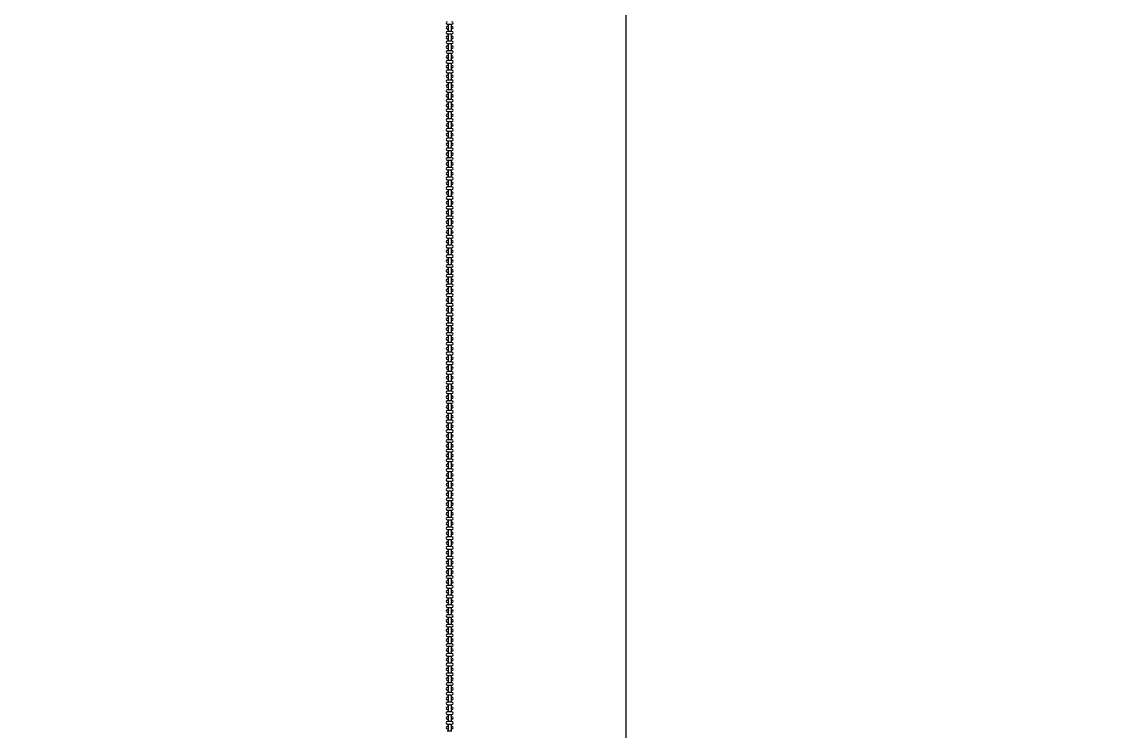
# Model space of a CAD drawing. Header units: millimetres. Extents: x -101 to 3415, y -52 to 1366.
# Drawn here: x 326.667 to 330.201, y 133.933 to 136.249 of the extents above; entities that cross this region are included whole.
import ezdxf

# ---------------------------------------------------------------- set-up
doc = ezdxf.new("R2010")
doc.units = ezdxf.units.MM
doc.layers.add('00_ARQ', color=8, linetype='Continuous')

msp = doc.modelspace()

# ---------------------------------------------------------------- linework, layer by layer
at = {"layer": '00_ARQ', "color": 9}
for p, q in [((328.0551, 136.2411), (328.0705, 136.2411)), ((328.058, 136.2333), (328.0551, 136.2333)), ((328.0551, 136.2252), (328.058, 136.2252)), ((328.0705, 136.2175), (328.0551, 136.2175)), ((328.0551, 136.2093), (328.0705, 136.2093)), ((328.058, 136.2411), (328.058, 136.2175)), ((328.058, 136.2093), (328.058, 136.1857)), ((328.0676, 136.2411), (328.0676, 136.2175)), ((328.0705, 136.2333), (328.0676, 136.2333)), ((328.0676, 136.2252), (328.0705, 136.2252)), ((328.0676, 136.2093), (328.0676, 136.1857)), ((328.058, 136.2016), (328.0551, 136.2016)), ((328.0551, 136.1935), (328.058, 136.1935)), ((328.0705, 136.1857), (328.0551, 136.1857)), ((328.0551, 136.1776), (328.0705, 136.1776)), ((328.0676, 136.1857), (328.058, 136.1857)), ((328.058, 136.1776), (328.058, 136.154)), ((328.0705, 136.2016), (328.0676, 136.2016)), ((328.0676, 136.1935), (328.0705, 136.1935)), ((328.0676, 136.1776), (328.0676, 136.154)), ((328.058, 136.1699), (328.0551, 136.1699)), ((328.0551, 136.1618), (328.058, 136.1618)), ((328.0705, 136.154), (328.0551, 136.154)), ((328.0551, 136.1459), (328.0705, 136.1459)), ((328.058, 136.1382), (328.0551, 136.1382)), ((328.0676, 136.154), (328.058, 136.154)), ((328.058, 136.1459), (328.058, 136.1223)), ((328.0705, 136.1699), (328.0676, 136.1699)), ((328.0676, 136.1618), (328.0705, 136.1618)), ((328.0676, 136.1459), (328.0676, 136.1223)), ((328.0705, 136.1382), (328.0676, 136.1382)), ((328.0551, 136.13), (328.058, 136.13)), ((328.0705, 136.1223), (328.0551, 136.1223)), ((328.0551, 136.1142), (328.0705, 136.1142)), ((328.058, 136.1064), (328.0551, 136.1064)), ((328.058, 136.1142), (328.058, 136.0906)), ((328.0676, 136.13), (328.0705, 136.13)), ((328.0676, 136.1142), (328.0676, 136.0906)), ((328.0705, 136.1064), (328.0676, 136.1064)), ((328.0551, 136.0983), (328.058, 136.0983)), ((328.0705, 136.0906), (328.0551, 136.0906)), ((328.0551, 136.0824), (328.0705, 136.0824)), ((328.058, 136.0747), (328.0551, 136.0747)), ((328.0551, 136.0666), (328.058, 136.0666)), ((328.058, 136.0824), (328.058, 136.0588)), ((328.0676, 136.0983), (328.0705, 136.0983)), ((328.0676, 136.0824), (328.0676, 136.0588)), ((328.0705, 136.0747), (328.0676, 136.0747)), ((328.0676, 136.0666), (328.0705, 136.0666)), ((328.0705, 136.0588), (328.0551, 136.0588)), ((328.0551, 136.0507), (328.0705, 136.0507)), ((328.058, 136.043), (328.0551, 136.043)), ((328.0551, 136.0349), (328.058, 136.0349)), ((328.058, 136.0507), (328.058, 136.0271)), ((328.0676, 136.0507), (328.0676, 136.0271)), ((328.0705, 136.043), (328.0676, 136.043)), ((328.0676, 136.0349), (328.0705, 136.0349)), ((328.0705, 136.0271), (328.0551, 136.0271)), ((328.0551, 136.019), (328.0705, 136.019)), ((328.058, 136.0113), (328.0551, 136.0113)), ((328.0551, 136.0031), (328.058, 136.0031)), ((328.0705, 135.9954), (328.0551, 135.9954)), ((328.058, 136.019), (328.058, 135.9954)), ((328.0676, 135.9954), (328.058, 135.9954)), ((328.0676, 136.019), (328.0676, 135.9954)), ((328.0705, 136.0113), (328.0676, 136.0113)), ((328.0676, 136.0031), (328.0705, 136.0031)), ((328.0551, 135.9873), (328.0705, 135.9873)), ((328.058, 135.9795), (328.0551, 135.9795)), ((328.0551, 135.9714), (328.058, 135.9714)), ((328.0705, 135.9637), (328.0551, 135.9637)), ((328.058, 135.9873), (328.058, 135.9637)), ((328.0676, 135.9637), (328.058, 135.9637)), ((328.0676, 135.9873), (328.0676, 135.9637)), ((328.0705, 135.9795), (328.0676, 135.9795)), ((328.0676, 135.9714), (328.0705, 135.9714)), ((328.0551, 135.9555), (328.0705, 135.9555)), ((328.058, 135.9478), (328.0551, 135.9478)), ((328.0551, 135.9397), (328.058, 135.9397)), ((328.0705, 135.9319), (328.0551, 135.9319)), ((328.058, 135.9555), (328.058, 135.9319)), ((328.0676, 135.9555), (328.0676, 135.9319)), ((328.0705, 135.9478), (328.0676, 135.9478)), ((328.0676, 135.9397), (328.0705, 135.9397)), ((328.0551, 135.9238), (328.0705, 135.9238)), ((328.058, 135.9161), (328.0551, 135.9161)), ((328.0551, 135.908), (328.058, 135.908)), ((328.0705, 135.9002), (328.0551, 135.9002)), ((328.0551, 135.8921), (328.0705, 135.8921)), ((328.058, 135.9238), (328.058, 135.9002)), ((328.058, 135.8921), (328.058, 135.8685)), ((328.0676, 135.9238), (328.0676, 135.9002)), ((328.0705, 135.9161), (328.0676, 135.9161)), ((328.0676, 135.908), (328.0705, 135.908)), ((328.0676, 135.8921), (328.0676, 135.8685)), ((328.058, 135.8844), (328.0551, 135.8844)), ((328.0551, 135.8762), (328.058, 135.8762)), ((328.0705, 135.8685), (328.0551, 135.8685)), ((328.0551, 135.8604), (328.0705, 135.8604)), ((328.058, 135.8604), (328.058, 135.8368)), ((328.0705, 135.8844), (328.0676, 135.8844)), ((328.0676, 135.8762), (328.0705, 135.8762)), ((328.0676, 135.8604), (328.0676, 135.8368)), ((328.058, 135.8526), (328.0551, 135.8526)), ((328.0551, 135.8445), (328.058, 135.8445)), ((328.0705, 135.8368), (328.0551, 135.8368)), ((328.0551, 135.8286), (328.0705, 135.8286)), ((328.058, 135.8209), (328.0551, 135.8209)), ((328.058, 135.8286), (328.058, 135.805)), ((328.0705, 135.8526), (328.0676, 135.8526)), ((328.0676, 135.8445), (328.0705, 135.8445)), ((328.0676, 135.8286), (328.0676, 135.805)), ((328.0705, 135.8209), (328.0676, 135.8209)), ((328.0551, 135.8128), (328.058, 135.8128)), ((328.0705, 135.805), (328.0551, 135.805)), ((328.0551, 135.7969), (328.0705, 135.7969)), ((328.058, 135.7892), (328.0551, 135.7892)), ((328.0676, 135.805), (328.058, 135.805)), ((328.058, 135.7969), (328.058, 135.7733)), ((328.0676, 135.8128), (328.0705, 135.8128)), ((328.0676, 135.7969), (328.0676, 135.7733)), ((328.0705, 135.7892), (328.0676, 135.7892)), ((328.0551, 135.7811), (328.058, 135.7811)), ((328.0705, 135.7733), (328.0551, 135.7733)), ((328.0551, 135.7652), (328.0705, 135.7652)), ((328.058, 135.7575), (328.0551, 135.7575)), ((328.0551, 135.7493), (328.058, 135.7493)), ((328.0676, 135.7733), (328.058, 135.7733)), ((328.058, 135.7652), (328.058, 135.7416)), ((328.0676, 135.7811), (328.0705, 135.7811)), ((328.0676, 135.7652), (328.0676, 135.7416)), ((328.0705, 135.7575), (328.0676, 135.7575)), ((328.0676, 135.7493), (328.0705, 135.7493)), ((328.0705, 135.7416), (328.0551, 135.7416)), ((328.0551, 135.7335), (328.0705, 135.7335)), ((328.058, 135.7257), (328.0551, 135.7257)), ((328.0551, 135.7176), (328.058, 135.7176)), ((328.058, 135.7335), (328.058, 135.7099)), ((328.0676, 135.7335), (328.0676, 135.7099)), ((328.0705, 135.7257), (328.0676, 135.7257)), ((328.0676, 135.7176), (328.0705, 135.7176)), ((328.0705, 135.7099), (328.0551, 135.7099)), ((328.0551, 135.7017), (328.0705, 135.7017)), ((328.058, 135.694), (328.0551, 135.694)), ((328.0551, 135.6859), (328.058, 135.6859)), ((328.0705, 135.6781), (328.0551, 135.6781)), ((328.058, 135.7017), (328.058, 135.6781)), ((328.0676, 135.7017), (328.0676, 135.6781)), ((328.0705, 135.694), (328.0676, 135.694)), ((328.0676, 135.6859), (328.0705, 135.6859)), ((328.0551, 135.67), (328.0705, 135.67)), ((328.058, 135.6623), (328.0551, 135.6623)), ((328.0551, 135.6542), (328.058, 135.6542)), ((328.0705, 135.6464), (328.0551, 135.6464)), ((328.058, 135.67), (328.058, 135.6464)), ((328.0676, 135.67), (328.0676, 135.6464)), ((328.0705, 135.6623), (328.0676, 135.6623)), ((328.0676, 135.6542), (328.0705, 135.6542)), ((328.0551, 135.6383), (328.0705, 135.6383)), ((328.058, 135.6306), (328.0551, 135.6306)), ((328.0551, 135.6224), (328.058, 135.6224)), ((328.0705, 135.6147), (328.0551, 135.6147)), ((328.0551, 135.6066), (328.0705, 135.6066)), ((328.058, 135.6383), (328.058, 135.6147)), ((328.0676, 135.6147), (328.058, 135.6147)), ((328.058, 135.6066), (328.058, 135.583)), ((328.0676, 135.6383), (328.0676, 135.6147)), ((328.0705, 135.6306), (328.0676, 135.6306)), ((328.0676, 135.6224), (328.0705, 135.6224)), ((328.0676, 135.6066), (328.0676, 135.583)), ((328.058, 135.5988), (328.0551, 135.5988)), ((328.0551, 135.5907), (328.058, 135.5907)), ((328.0705, 135.583), (328.0551, 135.583)), ((328.0551, 135.5748), (328.0705, 135.5748)), ((328.0676, 135.583), (328.058, 135.583)), ((328.058, 135.5748), (328.058, 135.5512)), ((328.0705, 135.5988), (328.0676, 135.5988)), ((328.0676, 135.5907), (328.0705, 135.5907)), ((328.0676, 135.5748), (328.0676, 135.5512)), ((328.058, 135.5671), (328.0551, 135.5671)), ((328.0551, 135.559), (328.058, 135.559)), ((328.0705, 135.5512), (328.0551, 135.5512)), ((328.0551, 135.5431), (328.0705, 135.5431)), ((328.058, 135.5354), (328.0551, 135.5354)), ((328.058, 135.5431), (328.058, 135.5195)), ((328.0705, 135.5671), (328.0676, 135.5671)), ((328.0676, 135.559), (328.0705, 135.559)), ((328.0676, 135.5431), (328.0676, 135.5195)), ((328.0705, 135.5354), (328.0676, 135.5354)), ((328.0551, 135.5273), (328.058, 135.5273)), ((328.0705, 135.5195), (328.0551, 135.5195)), ((328.0551, 135.5114), (328.0705, 135.5114)), ((328.058, 135.5037), (328.0551, 135.5037)), ((328.058, 135.5114), (328.058, 135.4878)), ((328.0676, 135.5273), (328.0705, 135.5273)), ((328.0676, 135.5114), (328.0676, 135.4878)), ((328.0705, 135.5037), (328.0676, 135.5037)), ((328.0551, 135.4955), (328.058, 135.4955)), ((328.0705, 135.4878), (328.0551, 135.4878)), ((328.0551, 135.4797), (328.0705, 135.4797)), ((328.058, 135.4719), (328.0551, 135.4719)), ((328.058, 135.4797), (328.058, 135.4561)), ((328.0676, 135.4955), (328.0705, 135.4955)), ((328.0676, 135.4797), (328.0676, 135.4561)), ((328.0705, 135.4719), (328.0676, 135.4719)), ((328.0551, 135.4638), (328.058, 135.4638)), ((328.0705, 135.4561), (328.0551, 135.4561)), ((328.0551, 135.4479), (328.0705, 135.4479)), ((328.058, 135.4402), (328.0551, 135.4402)), ((328.0551, 135.4321), (328.058, 135.4321)), ((328.058, 135.4479), (328.058, 135.4243)), ((328.0676, 135.4638), (328.0705, 135.4638)), ((328.0676, 135.4479), (328.0676, 135.4243)), ((328.0705, 135.4402), (328.0676, 135.4402)), ((328.0676, 135.4321), (328.0705, 135.4321)), ((328.0705, 135.4243), (328.0551, 135.4243)), ((328.0551, 135.4162), (328.0705, 135.4162)), ((328.058, 135.4085), (328.0551, 135.4085)), ((328.0551, 135.4004), (328.058, 135.4004)), ((328.0676, 135.4243), (328.058, 135.4243)), ((328.058, 135.4162), (328.058, 135.3926)), ((328.0676, 135.4162), (328.0676, 135.3926)), ((328.0705, 135.4085), (328.0676, 135.4085)), ((328.0676, 135.4004), (328.0705, 135.4004)), ((328.0705, 135.3926), (328.0551, 135.3926)), ((328.0551, 135.3845), (328.0705, 135.3845)), ((328.058, 135.3768), (328.0551, 135.3768)), ((328.0551, 135.3686), (328.058, 135.3686)), ((328.0705, 135.3609), (328.0551, 135.3609)), ((328.0676, 135.3926), (328.058, 135.3926)), ((328.058, 135.3845), (328.058, 135.3609)), ((328.0676, 135.3845), (328.0676, 135.3609)), ((328.0705, 135.3768), (328.0676, 135.3768)), ((328.0676, 135.3686), (328.0705, 135.3686)), ((328.0551, 135.3528), (328.0705, 135.3528)), ((328.058, 135.345), (328.0551, 135.345)), ((328.0551, 135.3369), (328.058, 135.3369)), ((328.0705, 135.3292), (328.0551, 135.3292)), ((328.058, 135.3528), (328.058, 135.3292)), ((328.0676, 135.3528), (328.0676, 135.3292)), ((328.0705, 135.345), (328.0676, 135.345)), ((328.0676, 135.3369), (328.0705, 135.3369)), ((328.0551, 135.321), (328.0705, 135.321)), ((328.058, 135.3133), (328.0551, 135.3133)), ((328.0551, 135.3052), (328.058, 135.3052)), ((328.0705, 135.2974), (328.0551, 135.2974)), ((328.0551, 135.2893), (328.0705, 135.2893)), ((328.058, 135.321), (328.058, 135.2974)), ((328.058, 135.2893), (328.058, 135.2657)), ((328.0676, 135.321), (328.0676, 135.2974)), ((328.0705, 135.3133), (328.0676, 135.3133)), ((328.0676, 135.3052), (328.0705, 135.3052)), ((328.0676, 135.2893), (328.0676, 135.2657)), ((328.058, 135.2816), (328.0551, 135.2816)), ((328.0551, 135.2735), (328.058, 135.2735)), ((328.0705, 135.2657), (328.0551, 135.2657)), ((328.0551, 135.2576), (328.0705, 135.2576)), ((328.058, 135.2576), (328.058, 135.234)), ((328.0705, 135.2816), (328.0676, 135.2816)), ((328.0676, 135.2735), (328.0705, 135.2735)), ((328.0676, 135.2576), (328.0676, 135.234)), ((328.058, 135.2499), (328.0551, 135.2499)), ((328.0551, 135.2417), (328.058, 135.2417)), ((328.0705, 135.234), (328.0551, 135.234)), ((328.0551, 135.2259), (328.0705, 135.2259)), ((328.058, 135.2181), (328.0551, 135.2181)), ((328.0676, 135.234), (328.058, 135.234)), ((328.058, 135.2259), (328.058, 135.2023)), ((328.0705, 135.2499), (328.0676, 135.2499)), ((328.0676, 135.2417), (328.0705, 135.2417)), ((328.0676, 135.2259), (328.0676, 135.2023)), ((328.0705, 135.2181), (328.0676, 135.2181)), ((328.0551, 135.21), (328.058, 135.21)), ((328.0705, 135.2023), (328.0551, 135.2023)), ((328.0551, 135.1941), (328.0705, 135.1941)), ((328.058, 135.1864), (328.0551, 135.1864)), ((328.0676, 135.2023), (328.058, 135.2023)), ((328.058, 135.1941), (328.058, 135.1705)), ((328.0676, 135.21), (328.0705, 135.21)), ((328.0676, 135.1941), (328.0676, 135.1705)), ((328.0705, 135.1864), (328.0676, 135.1864)), ((328.0551, 135.1783), (328.058, 135.1783)), ((328.0705, 135.1705), (328.0551, 135.1705)), ((328.0551, 135.1624), (328.0705, 135.1624)), ((328.058, 135.1547), (328.0551, 135.1547)), ((328.058, 135.1624), (328.058, 135.1388)), ((328.0676, 135.1783), (328.0705, 135.1783)), ((328.0676, 135.1624), (328.0676, 135.1388)), ((328.0705, 135.1547), (328.0676, 135.1547)), ((328.0551, 135.1466), (328.058, 135.1466)), ((328.0705, 135.1388), (328.0551, 135.1388)), ((328.0551, 135.1307), (328.0705, 135.1307)), ((328.058, 135.123), (328.0551, 135.123)), ((328.0551, 135.1148), (328.058, 135.1148)), ((328.058, 135.1307), (328.058, 135.1071)), ((328.0676, 135.1466), (328.0705, 135.1466)), ((328.0676, 135.1307), (328.0676, 135.1071)), ((328.0705, 135.123), (328.0676, 135.123)), ((328.0676, 135.1148), (328.0705, 135.1148)), ((328.0705, 135.1071), (328.0551, 135.1071)), ((328.0551, 135.099), (328.0705, 135.099)), ((328.058, 135.0912), (328.0551, 135.0912)), ((328.0551, 135.0831), (328.058, 135.0831)), ((328.058, 135.099), (328.058, 135.0754)), ((328.0676, 135.099), (328.0676, 135.0754)), ((328.0705, 135.0912), (328.0676, 135.0912)), ((328.0676, 135.0831), (328.0705, 135.0831)), ((328.0705, 135.0754), (328.0551, 135.0754)), ((328.0551, 135.0672), (328.0705, 135.0672)), ((328.058, 135.0595), (328.0551, 135.0595)), ((328.0551, 135.0514), (328.058, 135.0514)), ((328.0705, 135.0436), (328.0551, 135.0436)), ((328.058, 135.0672), (328.058, 135.0436)), ((328.0676, 135.0436), (328.058, 135.0436)), ((328.0676, 135.0672), (328.0676, 135.0436)), ((328.0705, 135.0595), (328.0676, 135.0595)), ((328.0676, 135.0514), (328.0705, 135.0514)), ((328.0551, 135.0355), (328.0705, 135.0355)), ((328.058, 135.0278), (328.0551, 135.0278)), ((328.0551, 135.0197), (328.058, 135.0197)), ((328.0705, 135.0119), (328.0551, 135.0119)), ((328.058, 135.0355), (328.058, 135.0119)), ((328.0676, 135.0119), (328.058, 135.0119)), ((328.0676, 135.0355), (328.0676, 135.0119)), ((328.0705, 135.0278), (328.0676, 135.0278)), ((328.0676, 135.0197), (328.0705, 135.0197)), ((328.0551, 135.0038), (328.0705, 135.0038)), ((328.058, 134.9961), (328.0551, 134.9961)), ((328.0551, 134.9879), (328.058, 134.9879)), ((328.0705, 134.9802), (328.0551, 134.9802)), ((328.0551, 134.9721), (328.0705, 134.9721)), ((328.058, 135.0038), (328.058, 134.9802)), ((328.058, 134.9721), (328.058, 134.9485)), ((328.0676, 135.0038), (328.0676, 134.9802)), ((328.0705, 134.9961), (328.0676, 134.9961)), ((328.0676, 134.9879), (328.0705, 134.9879)), ((328.0676, 134.9721), (328.0676, 134.9485)), ((328.058, 134.9643), (328.0551, 134.9643)), ((328.0551, 134.9562), (328.058, 134.9562)), ((328.0705, 134.9485), (328.0551, 134.9485)), ((328.0551, 134.9403), (328.0705, 134.9403)), ((328.058, 134.9403), (328.058, 134.9167)), ((328.0705, 134.9643), (328.0676, 134.9643)), ((328.0676, 134.9562), (328.0705, 134.9562)), ((328.0676, 134.9403), (328.0676, 134.9167)), ((328.058, 134.9326), (328.0551, 134.9326)), ((328.0551, 134.9245), (328.058, 134.9245)), ((328.0705, 134.9167), (328.0551, 134.9167)), ((328.0551, 134.9086), (328.0705, 134.9086)), ((328.058, 134.9009), (328.0551, 134.9009)), ((328.058, 134.9086), (328.058, 134.885)), ((328.0705, 134.9326), (328.0676, 134.9326)), ((328.0676, 134.9245), (328.0705, 134.9245)), ((328.0676, 134.9086), (328.0676, 134.885)), ((328.0705, 134.9009), (328.0676, 134.9009)), ((328.0551, 134.8928), (328.058, 134.8928)), ((328.0705, 134.885), (328.0551, 134.885)), ((328.0551, 134.8769), (328.0705, 134.8769)), ((328.058, 134.8692), (328.0551, 134.8692)), ((328.058, 134.8769), (328.058, 134.8533)), ((328.0676, 134.8928), (328.0705, 134.8928)), ((328.0676, 134.8769), (328.0676, 134.8533)), ((328.0705, 134.8692), (328.0676, 134.8692)), ((328.0551, 134.861), (328.058, 134.861)), ((328.0705, 134.8533), (328.0551, 134.8533)), ((328.0551, 134.8452), (328.0705, 134.8452)), ((328.058, 134.8374), (328.0551, 134.8374)), ((328.0551, 134.8293), (328.058, 134.8293)), ((328.0676, 134.8533), (328.058, 134.8533)), ((328.058, 134.8452), (328.058, 134.8216)), ((328.0676, 134.861), (328.0705, 134.861)), ((328.0676, 134.8452), (328.0676, 134.8216)), ((328.0705, 134.8374), (328.0676, 134.8374)), ((328.0676, 134.8293), (328.0705, 134.8293)), ((328.0705, 134.8216), (328.0551, 134.8216)), ((328.0551, 134.8134), (328.0705, 134.8134)), ((328.058, 134.8057), (328.0551, 134.8057)), ((328.0551, 134.7976), (328.058, 134.7976)), ((328.0676, 134.8216), (328.058, 134.8216)), ((328.058, 134.8134), (328.058, 134.7898)), ((328.0676, 134.8134), (328.0676, 134.7898)), ((328.0705, 134.8057), (328.0676, 134.8057)), ((328.0676, 134.7976), (328.0705, 134.7976)), ((328.0705, 134.7898), (328.0551, 134.7898)), ((328.0551, 134.7817), (328.0705, 134.7817)), ((328.058, 134.774), (328.0551, 134.774)), ((328.0551, 134.7659), (328.058, 134.7659)), ((328.0705, 134.7581), (328.0551, 134.7581)), ((328.058, 134.7817), (328.058, 134.7581)), ((328.0676, 134.7817), (328.0676, 134.7581)), ((328.0705, 134.774), (328.0676, 134.774)), ((328.0676, 134.7659), (328.0705, 134.7659)), ((328.0551, 134.75), (328.0705, 134.75)), ((328.058, 134.7423), (328.0551, 134.7423)), ((328.0551, 134.7341), (328.058, 134.7341)), ((328.0705, 134.7264), (328.0551, 134.7264)), ((328.058, 134.75), (328.058, 134.7264)), ((328.0676, 134.75), (328.0676, 134.7264)), ((328.0705, 134.7423), (328.0676, 134.7423)), ((328.0676, 134.7341), (328.0705, 134.7341)), ((328.0551, 134.7183), (328.0705, 134.7183)), ((328.058, 134.7105), (328.0551, 134.7105)), ((328.0551, 134.7024), (328.058, 134.7024)), ((328.0705, 134.6947), (328.0551, 134.6947)), ((328.058, 134.7183), (328.058, 134.6947)), ((328.0676, 134.7183), (328.0676, 134.6947)), ((328.0705, 134.7105), (328.0676, 134.7105)), ((328.0676, 134.7024), (328.0705, 134.7024)), ((328.0551, 134.6865), (328.0705, 134.6865)), ((328.058, 134.6788), (328.0551, 134.6788)), ((328.0551, 134.6707), (328.058, 134.6707)), ((328.0705, 134.6629), (328.0551, 134.6629)), ((328.0551, 134.6548), (328.0705, 134.6548)), ((328.058, 134.6865), (328.058, 134.6629)), ((328.0676, 134.6629), (328.058, 134.6629)), ((328.058, 134.6548), (328.058, 134.6312)), ((328.0676, 134.6865), (328.0676, 134.6629)), ((328.0705, 134.6788), (328.0676, 134.6788)), ((328.0676, 134.6707), (328.0705, 134.6707)), ((328.0676, 134.6548), (328.0676, 134.6312)), ((328.058, 134.6471), (328.0551, 134.6471)), ((328.0551, 134.639), (328.058, 134.639)), ((328.0705, 134.6312), (328.0551, 134.6312)), ((328.0551, 134.6231), (328.0705, 134.6231)), ((328.0676, 134.6312), (328.058, 134.6312)), ((328.058, 134.6231), (328.058, 134.5995)), ((328.0705, 134.6471), (328.0676, 134.6471)), ((328.0676, 134.639), (328.0705, 134.639)), ((328.0676, 134.6231), (328.0676, 134.5995)), ((328.058, 134.6154), (328.0551, 134.6154)), ((328.0551, 134.6072), (328.058, 134.6072)), ((328.0705, 134.5995), (328.0551, 134.5995)), ((328.0551, 134.5914), (328.0705, 134.5914)), ((328.058, 134.5836), (328.0551, 134.5836)), ((328.058, 134.5914), (328.058, 134.5678)), ((328.0705, 134.6154), (328.0676, 134.6154)), ((328.0676, 134.6072), (328.0705, 134.6072)), ((328.0676, 134.5914), (328.0676, 134.5678)), ((328.0705, 134.5836), (328.0676, 134.5836)), ((328.0551, 134.5755), (328.058, 134.5755)), ((328.0705, 134.5678), (328.0551, 134.5678)), ((328.0551, 134.5596), (328.0705, 134.5596)), ((328.058, 134.5519), (328.0551, 134.5519)), ((328.058, 134.5596), (328.058, 134.536)), ((328.0676, 134.5755), (328.0705, 134.5755)), ((328.0676, 134.5596), (328.0676, 134.536)), ((328.0705, 134.5519), (328.0676, 134.5519)), ((328.0551, 134.5438), (328.058, 134.5438)), ((328.0705, 134.536), (328.0551, 134.536)), ((328.0551, 134.5279), (328.0705, 134.5279)), ((328.058, 134.5202), (328.0551, 134.5202)), ((328.0551, 134.5121), (328.058, 134.5121)), ((328.058, 134.5279), (328.058, 134.5043)), ((328.0676, 134.5438), (328.0705, 134.5438)), ((328.0676, 134.5279), (328.0676, 134.5043)), ((328.0705, 134.5202), (328.0676, 134.5202)), ((328.0676, 134.5121), (328.0705, 134.5121)), ((328.0705, 134.5043), (328.0551, 134.5043)), ((328.0551, 134.4962), (328.0705, 134.4962)), ((328.058, 134.4885), (328.0551, 134.4885)), ((328.0551, 134.4803), (328.058, 134.4803)), ((328.058, 134.4962), (328.058, 134.4726)), ((328.0676, 134.4962), (328.0676, 134.4726)), ((328.0705, 134.4885), (328.0676, 134.4885)), ((328.0676, 134.4803), (328.0705, 134.4803)), ((328.0705, 134.4726), (328.0551, 134.4726)), ((328.0551, 134.4645), (328.0705, 134.4645)), ((328.058, 134.4567), (328.0551, 134.4567)), ((328.0551, 134.4486), (328.058, 134.4486)), ((328.0705, 134.4409), (328.0551, 134.4409)), ((328.0676, 134.4726), (328.058, 134.4726)), ((328.058, 134.4645), (328.058, 134.4409)), ((328.0676, 134.4409), (328.058, 134.4409)), ((328.0676, 134.4645), (328.0676, 134.4409)), ((328.0705, 134.4567), (328.0676, 134.4567)), ((328.0676, 134.4486), (328.0705, 134.4486)), ((328.0551, 134.4327), (328.0705, 134.4327)), ((328.058, 134.425), (328.0551, 134.425)), ((328.0551, 134.4169), (328.058, 134.4169)), ((328.0705, 134.4091), (328.0551, 134.4091)), ((328.058, 134.4327), (328.058, 134.4091)), ((328.0676, 134.4327), (328.0676, 134.4091)), ((328.0705, 134.425), (328.0676, 134.425)), ((328.0676, 134.4169), (328.0705, 134.4169)), ((328.0551, 134.401), (328.0705, 134.401)), ((328.058, 134.3933), (328.0551, 134.3933)), ((328.0551, 134.3852), (328.058, 134.3852)), ((328.0705, 134.3774), (328.0551, 134.3774)), ((328.0551, 134.3693), (328.0705, 134.3693)), ((328.058, 134.401), (328.058, 134.3774)), ((328.058, 134.3693), (328.058, 134.3457)), ((328.0676, 134.401), (328.0676, 134.3774)), ((328.0705, 134.3933), (328.0676, 134.3933)), ((328.0676, 134.3852), (328.0705, 134.3852)), ((328.0676, 134.3693), (328.0676, 134.3457)), ((328.058, 134.3615), (328.0551, 134.3615)), ((328.0551, 134.3534), (328.058, 134.3534)), ((328.0705, 134.3457), (328.0551, 134.3457)), ((328.0551, 134.3376), (328.0705, 134.3376)), ((328.058, 134.3376), (328.058, 134.314)), ((328.0705, 134.3615), (328.0676, 134.3615)), ((328.0676, 134.3534), (328.0705, 134.3534)), ((328.0676, 134.3376), (328.0676, 134.314)), ((328.058, 134.3298), (328.0551, 134.3298)), ((328.0551, 134.3217), (328.058, 134.3217)), ((328.0705, 134.314), (328.0551, 134.314)), ((328.0551, 134.3058), (328.0705, 134.3058)), ((328.058, 134.3058), (328.058, 134.2822)), ((328.0705, 134.3298), (328.0676, 134.3298)), ((328.0676, 134.3217), (328.0705, 134.3217)), ((328.0676, 134.3058), (328.0676, 134.2822)), ((328.058, 134.2981), (328.0551, 134.2981)), ((328.0551, 134.29), (328.058, 134.29)), ((328.0705, 134.2822), (328.0551, 134.2822)), ((328.0551, 134.2741), (328.0705, 134.2741)), ((328.058, 134.2664), (328.0551, 134.2664)), ((328.0676, 134.2822), (328.058, 134.2822)), ((328.058, 134.2741), (328.058, 134.2505)), ((328.0705, 134.2981), (328.0676, 134.2981)), ((328.0676, 134.29), (328.0705, 134.29)), ((328.0676, 134.2741), (328.0676, 134.2505)), ((328.0705, 134.2664), (328.0676, 134.2664)), ((328.0551, 134.2583), (328.058, 134.2583)), ((328.0705, 134.2505), (328.0551, 134.2505)), ((328.0551, 134.2424), (328.0705, 134.2424)), ((328.058, 134.2346), (328.0551, 134.2346)), ((328.0676, 134.2505), (328.058, 134.2505)), ((328.058, 134.2424), (328.058, 134.2188)), ((328.0676, 134.2583), (328.0705, 134.2583)), ((328.0676, 134.2424), (328.0676, 134.2188)), ((328.0705, 134.2346), (328.0676, 134.2346)), ((328.0551, 134.2265), (328.058, 134.2265)), ((328.0705, 134.2188), (328.0551, 134.2188)), ((328.0551, 134.2107), (328.0705, 134.2107)), ((328.058, 134.2029), (328.0551, 134.2029)), ((328.0551, 134.1948), (328.058, 134.1948)), ((328.058, 134.2107), (328.058, 134.1871)), ((328.0676, 134.2265), (328.0705, 134.2265)), ((328.0676, 134.2107), (328.0676, 134.1871)), ((328.0705, 134.2029), (328.0676, 134.2029)), ((328.0676, 134.1948), (328.0705, 134.1948)), ((328.0705, 134.1871), (328.0551, 134.1871)), ((328.0551, 134.1789), (328.0705, 134.1789)), ((328.058, 134.1712), (328.0551, 134.1712)), ((328.0551, 134.1631), (328.058, 134.1631)), ((328.058, 134.1789), (328.058, 134.1553)), ((328.0676, 134.1789), (328.0676, 134.1553)), ((328.0705, 134.1712), (328.0676, 134.1712)), ((328.0676, 134.1631), (328.0705, 134.1631)), ((328.0705, 134.1553), (328.0551, 134.1553)), ((328.0551, 134.1472), (328.0705, 134.1472)), ((328.058, 134.1395), (328.0551, 134.1395)), ((328.0551, 134.1314), (328.058, 134.1314)), ((328.0705, 134.1236), (328.0551, 134.1236)), ((328.058, 134.1472), (328.058, 134.1236)), ((328.0676, 134.1472), (328.0676, 134.1236)), ((328.0705, 134.1395), (328.0676, 134.1395)), ((328.0676, 134.1314), (328.0705, 134.1314)), ((328.0551, 134.1155), (328.0705, 134.1155)), ((328.058, 134.1077), (328.0551, 134.1077)), ((328.0551, 134.0996), (328.058, 134.0996)), ((328.0705, 134.0919), (328.0551, 134.0919)), ((328.058, 134.1155), (328.058, 134.0919)), ((328.0676, 134.0919), (328.058, 134.0919)), ((328.0676, 134.1155), (328.0676, 134.0919)), ((328.0705, 134.1077), (328.0676, 134.1077)), ((328.0676, 134.0996), (328.0705, 134.0996)), ((328.0551, 134.0838), (328.0705, 134.0838)), ((328.058, 134.076), (328.0551, 134.076)), ((328.0551, 134.0679), (328.058, 134.0679)), ((328.0705, 134.0602), (328.0551, 134.0602)), ((328.0551, 134.052), (328.0705, 134.052)), ((328.058, 134.0838), (328.058, 134.0602)), ((328.0676, 134.0602), (328.058, 134.0602)), ((328.058, 134.052), (328.058, 134.0284)), ((328.0676, 134.0838), (328.0676, 134.0602)), ((328.0705, 134.076), (328.0676, 134.076)), ((328.0676, 134.0679), (328.0705, 134.0679)), ((328.0676, 134.052), (328.0676, 134.0284)), ((328.058, 134.0443), (328.0551, 134.0443)), ((328.0551, 134.0362), (328.058, 134.0362)), ((328.0705, 134.0284), (328.0551, 134.0284)), ((328.0551, 134.0203), (328.0705, 134.0203)), ((328.058, 134.0203), (328.058, 133.9967)), ((328.0705, 134.0443), (328.0676, 134.0443)), ((328.0676, 134.0362), (328.0705, 134.0362)), ((328.0676, 134.0203), (328.0676, 133.9967)), ((328.058, 134.0126), (328.0551, 134.0126)), ((328.0551, 134.0045), (328.058, 134.0045)), ((328.0705, 133.9967), (328.0551, 133.9967)), ((328.0551, 133.9886), (328.0705, 133.9886)), ((328.058, 133.9808), (328.0551, 133.9808)), ((328.058, 133.9886), (328.058, 133.965)), ((328.0705, 134.0126), (328.0676, 134.0126)), ((328.0676, 134.0045), (328.0705, 134.0045)), ((328.0676, 133.9886), (328.0676, 133.965)), ((328.0705, 133.9808), (328.0676, 133.9808)), ((328.0551, 133.9727), (328.058, 133.9727)), ((328.0705, 133.965), (328.0551, 133.965)), ((328.0551, 133.9569), (328.0705, 133.9569)), ((328.058, 133.9491), (328.0551, 133.9491)), ((328.058, 133.9569), (328.058, 133.9333)), ((328.0676, 133.9727), (328.0705, 133.9727)), ((328.0676, 133.9569), (328.0676, 133.9333)), ((328.0705, 133.9491), (328.0676, 133.9491)), ((328.0551, 133.941), (328.058, 133.941)), ((328.0705, 133.9333), (328.0551, 133.9333)), ((328.0676, 133.941), (328.0705, 133.941))]:
    msp.add_line(p, q, dxfattribs=at)
msp.add_lwpolyline([(320.3968, 126.9441), (320.3968, 126.9681, 0.414214), (320.395, 126.9699), (320.3518, 126.9699, 0.299044), (320.3502, 126.9688, -0.814098), (320.3387, 126.9712, -0.414214), (320.3447, 126.9772), (320.395, 126.9772, 0.414214), (320.3968, 126.9789), (320.3968, 126.9972, 0.414214), (320.395, 126.999), (320.3447, 126.999, -0.999975), (320.3447, 127.0109, -0.299206), (320.3502, 127.0073, 0.299044), (320.3518, 127.0063), (320.395, 127.0063, 0.414214), (320.3968, 127.008), (320.3968, 127.0321, -0.414214), (320.3985, 127.0338, 0), (320.511, 127.0338, -0.414214), (320.5127, 127.0321)], format="xyb", dxfattribs=at)
msp.add_lwpolyline([(281.129, 169.1231), (328.6371, 169.1231), (328.6371, 96.0013)], dxfattribs=at)
for centre, start, end in [((328.0551, 136.2451), 90, 270), ((328.0705, 136.2451), 270, 90), ((328.0551, 136.2293), 90, 270), ((328.0551, 136.2134), 90, 270), ((328.0705, 136.2293), 270, 90), ((328.0705, 136.2134), 270, 90), ((328.0551, 136.1975), 90, 270), ((328.0551, 136.1817), 90, 270), ((328.0705, 136.1975), 270, 90), ((328.0705, 136.1817), 270, 90), ((328.0551, 136.1658), 90, 270), ((328.0551, 136.15), 90, 270), ((328.0551, 136.1341), 90, 270), ((328.0705, 136.1658), 270, 90), ((328.0705, 136.15), 270, 90), ((328.0705, 136.1341), 270, 90), ((328.0551, 136.1182), 90, 270), ((328.0551, 136.1024), 90, 270), ((328.0705, 136.1182), 270, 90), ((328.0705, 136.1024), 270, 90), ((328.0551, 136.0865), 90, 270), ((328.0551, 136.0706), 90, 270), ((328.0705, 136.0865), 270, 90), ((328.0705, 136.0706), 270, 90), ((328.0551, 136.0548), 90, 270), ((328.0551, 136.0389), 90, 270), ((328.0705, 136.0548), 270, 90), ((328.0705, 136.0389), 270, 90), ((328.0551, 136.0231), 90, 270), ((328.0551, 136.0072), 90, 270), ((328.0551, 135.9913), 90, 270), ((328.0705, 136.0231), 270, 90), ((328.0705, 136.0072), 270, 90), ((328.0705, 135.9913), 270, 90), ((328.0551, 135.9755), 90, 270), ((328.0551, 135.9596), 90, 270), ((328.0705, 135.9755), 270, 90), ((328.0705, 135.9596), 270, 90), ((328.0551, 135.9437), 90, 270), ((328.0551, 135.9279), 90, 270), ((328.0705, 135.9437), 270, 90), ((328.0705, 135.9279), 270, 90), ((328.0551, 135.912), 90, 270), ((328.0551, 135.8962), 90, 270), ((328.0705, 135.912), 270, 90), ((328.0705, 135.8962), 270, 90), ((328.0551, 135.8803), 90, 270), ((328.0551, 135.8644), 90, 270), ((328.0705, 135.8803), 270, 90), ((328.0705, 135.8644), 270, 90), ((328.0551, 135.8486), 90, 270), ((328.0551, 135.8327), 90, 270), ((328.0551, 135.8168), 90, 270), ((328.0705, 135.8486), 270, 90), ((328.0705, 135.8327), 270, 90), ((328.0705, 135.8168), 270, 90), ((328.0551, 135.801), 90, 270), ((328.0551, 135.7851), 90, 270), ((328.0705, 135.801), 270, 90), ((328.0705, 135.7851), 270, 90), ((328.0551, 135.7693), 90, 270), ((328.0551, 135.7534), 90, 270), ((328.0705, 135.7693), 270, 90), ((328.0705, 135.7534), 270, 90), ((328.0551, 135.7375), 90, 270), ((328.0551, 135.7217), 90, 270), ((328.0705, 135.7375), 270, 90), ((328.0705, 135.7217), 270, 90), ((328.0551, 135.7058), 90, 270), ((328.0551, 135.6899), 90, 270), ((328.0551, 135.6741), 90, 270), ((328.0705, 135.7058), 270, 90), ((328.0705, 135.6899), 270, 90), ((328.0705, 135.6741), 270, 90), ((328.0551, 135.6582), 90, 270), ((328.0551, 135.6424), 90, 270), ((328.0705, 135.6582), 270, 90), ((328.0705, 135.6424), 270, 90), ((328.0551, 135.6265), 90, 270), ((328.0551, 135.6106), 90, 270), ((328.0705, 135.6265), 270, 90), ((328.0705, 135.6106), 270, 90), ((328.0551, 135.5948), 90, 270), ((328.0551, 135.5789), 90, 270), ((328.0705, 135.5948), 270, 90), ((328.0705, 135.5789), 270, 90), ((328.0551, 135.563), 90, 270), ((328.0551, 135.5472), 90, 270), ((328.0551, 135.5313), 90, 270), ((328.0705, 135.563), 270, 90), ((328.0705, 135.5472), 270, 90), ((328.0705, 135.5313), 270, 90), ((328.0551, 135.5155), 90, 270), ((328.0551, 135.4996), 90, 270), ((328.0705, 135.5155), 270, 90), ((328.0705, 135.4996), 270, 90), ((328.0551, 135.4837), 90, 270), ((328.0551, 135.4679), 90, 270), ((328.0705, 135.4837), 270, 90), ((328.0705, 135.4679), 270, 90), ((328.0551, 135.452), 90, 270), ((328.0551, 135.4361), 90, 270), ((328.0705, 135.452), 270, 90), ((328.0705, 135.4361), 270, 90), ((328.0551, 135.4203), 90, 270), ((328.0551, 135.4044), 90, 270), ((328.0705, 135.4203), 270, 90), ((328.0705, 135.4044), 270, 90), ((328.0551, 135.3886), 90, 270), ((328.0551, 135.3727), 90, 270), ((328.0551, 135.3568), 90, 270), ((328.0705, 135.3886), 270, 90), ((328.0705, 135.3727), 270, 90), ((328.0705, 135.3568), 270, 90), ((328.0551, 135.341), 90, 270), ((328.0551, 135.3251), 90, 270), ((328.0705, 135.341), 270, 90), ((328.0705, 135.3251), 270, 90), ((328.0551, 135.3092), 90, 270), ((328.0551, 135.2934), 90, 270), ((328.0705, 135.3092), 270, 90), ((328.0705, 135.2934), 270, 90), ((328.0551, 135.2775), 90, 270), ((328.0551, 135.2617), 90, 270), ((328.0705, 135.2775), 270, 90), ((328.0705, 135.2617), 270, 90), ((328.0551, 135.2458), 90, 270), ((328.0551, 135.2299), 90, 270), ((328.0551, 135.2141), 90, 270), ((328.0705, 135.2458), 270, 90), ((328.0705, 135.2299), 270, 90), ((328.0705, 135.2141), 270, 90), ((328.0551, 135.1982), 90, 270), ((328.0551, 135.1823), 90, 270), ((328.0705, 135.1982), 270, 90), ((328.0705, 135.1823), 270, 90), ((328.0551, 135.1665), 90, 270), ((328.0551, 135.1506), 90, 270), ((328.0705, 135.1665), 270, 90), ((328.0705, 135.1506), 270, 90), ((328.0551, 135.1348), 90, 270), ((328.0551, 135.1189), 90, 270), ((328.0705, 135.1348), 270, 90), ((328.0705, 135.1189), 270, 90), ((328.0551, 135.103), 90, 270), ((328.0551, 135.0872), 90, 270), ((328.0705, 135.103), 270, 90), ((328.0705, 135.0872), 270, 90), ((328.0551, 135.0713), 90, 270), ((328.0551, 135.0554), 90, 270), ((328.0551, 135.0396), 90, 270), ((328.0705, 135.0713), 270, 90), ((328.0705, 135.0554), 270, 90), ((328.0705, 135.0396), 270, 90), ((328.0551, 135.0237), 90, 270), ((328.0551, 135.0079), 90, 270), ((328.0705, 135.0237), 270, 90), ((328.0705, 135.0079), 270, 90), ((328.0551, 134.992), 90, 270), ((328.0551, 134.9761), 90, 270), ((328.0705, 134.992), 270, 90), ((328.0705, 134.9761), 270, 90), ((328.0551, 134.9603), 90, 270), ((328.0551, 134.9444), 90, 270), ((328.0705, 134.9603), 270, 90), ((328.0705, 134.9444), 270, 90), ((328.0551, 134.9285), 90, 270), ((328.0551, 134.9127), 90, 270), ((328.0551, 134.8968), 90, 270), ((328.0705, 134.9285), 270, 90), ((328.0705, 134.9127), 270, 90), ((328.0705, 134.8968), 270, 90), ((328.0551, 134.881), 90, 270), ((328.0551, 134.8651), 90, 270), ((328.0705, 134.881), 270, 90), ((328.0705, 134.8651), 270, 90), ((328.0551, 134.8492), 90, 270), ((328.0551, 134.8334), 90, 270), ((328.0705, 134.8492), 270, 90), ((328.0705, 134.8334), 270, 90), ((328.0551, 134.8175), 90, 270), ((328.0551, 134.8016), 90, 270), ((328.0705, 134.8175), 270, 90), ((328.0705, 134.8016), 270, 90), ((328.0551, 134.7858), 90, 270), ((328.0551, 134.7699), 90, 270), ((328.0551, 134.7541), 90, 270), ((328.0705, 134.7858), 270, 90), ((328.0705, 134.7699), 270, 90), ((328.0705, 134.7541), 270, 90), ((328.0551, 134.7382), 90, 270), ((328.0551, 134.7223), 90, 270), ((328.0705, 134.7382), 270, 90), ((328.0705, 134.7223), 270, 90), ((328.0551, 134.7065), 90, 270), ((328.0551, 134.6906), 90, 270), ((328.0705, 134.7065), 270, 90), ((328.0705, 134.6906), 270, 90), ((328.0551, 134.6747), 90, 270), ((328.0551, 134.6589), 90, 270), ((328.0705, 134.6747), 270, 90), ((328.0705, 134.6589), 270, 90), ((328.0551, 134.643), 90, 270), ((328.0551, 134.6272), 90, 270), ((328.0705, 134.643), 270, 90), ((328.0705, 134.6272), 270, 90), ((328.0551, 134.6113), 90, 270), ((328.0551, 134.5954), 90, 270), ((328.0551, 134.5796), 90, 270), ((328.0705, 134.6113), 270, 90), ((328.0705, 134.5954), 270, 90), ((328.0705, 134.5796), 270, 90), ((328.0551, 134.5637), 90, 270), ((328.0551, 134.5478), 90, 270), ((328.0705, 134.5637), 270, 90), ((328.0705, 134.5478), 270, 90), ((328.0551, 134.532), 90, 270), ((328.0551, 134.5161), 90, 270), ((328.0705, 134.532), 270, 90), ((328.0705, 134.5161), 270, 90), ((328.0551, 134.5003), 90, 270), ((328.0551, 134.4844), 90, 270), ((328.0705, 134.5003), 270, 90), ((328.0705, 134.4844), 270, 90), ((328.0551, 134.4685), 90, 270), ((328.0551, 134.4527), 90, 270), ((328.0551, 134.4368), 90, 270), ((328.0705, 134.4685), 270, 90), ((328.0705, 134.4527), 270, 90), ((328.0705, 134.4368), 270, 90), ((328.0551, 134.4209), 90, 270), ((328.0551, 134.4051), 90, 270), ((328.0705, 134.4209), 270, 90), ((328.0705, 134.4051), 270, 90), ((328.0551, 134.3892), 90, 270), ((328.0551, 134.3734), 90, 270), ((328.0705, 134.3892), 270, 90), ((328.0705, 134.3734), 270, 90), ((328.0551, 134.3575), 90, 270), ((328.0551, 134.3416), 90, 270), ((328.0705, 134.3575), 270, 90), ((328.0705, 134.3416), 270, 90), ((328.0551, 134.3258), 90, 270), ((328.0551, 134.3099), 90, 270), ((328.0705, 134.3258), 270, 90), ((328.0705, 134.3099), 270, 90), ((328.0551, 134.294), 90, 270), ((328.0551, 134.2782), 90, 270), ((328.0551, 134.2623), 90, 270), ((328.0705, 134.294), 270, 90), ((328.0705, 134.2782), 270, 90), ((328.0705, 134.2623), 270, 90), ((328.0551, 134.2465), 90, 270), ((328.0551, 134.2306), 90, 270), ((328.0705, 134.2465), 270, 90), ((328.0705, 134.2306), 270, 90), ((328.0551, 134.2147), 90, 270), ((328.0551, 134.1989), 90, 270), ((328.0705, 134.2147), 270, 90), ((328.0705, 134.1989), 270, 90), ((328.0551, 134.183), 90, 270), ((328.0551, 134.1671), 90, 270), ((328.0705, 134.183), 270, 90), ((328.0705, 134.1671), 270, 90), ((328.0551, 134.1513), 90, 270), ((328.0551, 134.1354), 90, 270), ((328.0551, 134.1196), 90, 270), ((328.0705, 134.1513), 270, 90), ((328.0705, 134.1354), 270, 90), ((328.0705, 134.1196), 270, 90), ((328.0551, 134.1037), 90, 270), ((328.0551, 134.0878), 90, 270), ((328.0705, 134.1037), 270, 90), ((328.0705, 134.0878), 270, 90), ((328.0551, 134.072), 90, 270), ((328.0551, 134.0561), 90, 270), ((328.0705, 134.072), 270, 90), ((328.0705, 134.0561), 270, 90), ((328.0551, 134.0402), 90, 270), ((328.0551, 134.0244), 90, 270), ((328.0705, 134.0402), 270, 90), ((328.0705, 134.0244), 270, 90), ((328.0551, 134.0085), 90, 270), ((328.0551, 133.9926), 90, 270), ((328.0551, 133.9768), 90, 270), ((328.0705, 134.0085), 270, 90), ((328.0705, 133.9926), 270, 90), ((328.0705, 133.9768), 270, 90), ((328.0551, 133.9609), 90, 270), ((328.0551, 133.9451), 90, 270), ((328.0705, 133.9609), 270, 90), ((328.0705, 133.9451), 270, 90)]:
    msp.add_arc(centre, 0.00406, start, end, dxfattribs=at)

doc.saveas('drawing.dxf')
